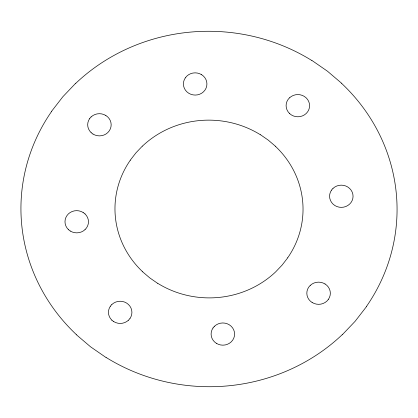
<?xml version="1.0" encoding="UTF-8"?>
<svg xmlns="http://www.w3.org/2000/svg" width="418" height="418" viewBox="0 0 418 418"><rect width="100%" height="100%" fill="white"/><g stroke="black" fill="none" stroke-linecap="round" stroke-linejoin="round"><path stroke-width="0.63" d="M51.518 111.381L62.878 96.71L75.742 83.203M89.562 118.681L91.077 116.92M185.32 77.858L186.836 76.097A11.735 11.093 1.3 0 1 201.612 74.697M130.259 160.193L135.939 152.857L142.371 146.101M110.321 306.248L111.831 304.487M130.003 318.453L128.493 320.214M212.997 327.963L214.512 326.202M331.453 190.153L332.968 188.393M287.736 257.812L282.061 265.148L275.629 271.899A93.893 88.726 1.3 0 1 157.581 283.237M328.428 299.335L326.913 301.096A11.735 11.093 1.3 0 1 312.173 302.496M366.481 306.619L355.122 321.29L342.258 334.797M85.037 229.628L86.552 227.867A11.741 11.093 1.3 0 0 85.006 213.917M289.512 97.802L287.997 99.568A11.735 11.093 1.3 0 0 289.585 113.508M310.255 285.374L308.74 287.135A11.735 11.087 1.3 0 0 310.292 301.08L312.152 302.522M311.896 60.432L327.451 71.201L341.778 83.396M201.596 74.676L203.461 76.107A11.735 11.093 1.3 0 1 205.003 90.058L203.493 91.824A11.741 11.093 1.3 0 1 188.737 93.24L186.862 91.814A11.741 11.093 1.3 0 1 185.326 77.863M260.445 134.716L268.22 140.103L275.384 146.196M105.838 115.499L107.708 116.93A11.741 11.093 1.3 0 1 109.244 130.881L107.734 132.647A11.741 11.093 1.3 0 1 92.989 134.047M325.011 283.953L326.881 285.384A11.735 11.093 1.3 0 1 328.423 299.335M92.974 134.068L91.108 132.637M83.14 212.48L85.011 213.911M157.549 283.284L149.775 277.897L142.611 271.799M70.276 231.049L68.411 229.618M216.409 343.345L214.544 341.914A11.735 11.093 1.3 0 1 213.023 327.978M113.733 321.635L111.862 320.198M106.104 357.568L90.549 346.799L76.222 334.609M289.543 113.518L291.409 114.955A11.735 11.093 1.3 0 0 306.18 113.508L307.685 111.768A11.735 11.093 1.3 0 0 306.133 97.822L304.273 96.38A11.735 11.093 1.3 0 0 289.538 97.828M75.82 83.276A187.792 177.457 1.3 0 1 311.833 60.521M341.699 83.469A187.792 177.457 1.3 0 1 366.387 306.561M342.18 334.724A187.797 177.457 1.3 0 1 106.162 357.484M76.301 334.536A187.797 177.457 1.3 0 1 51.613 111.439M142.407 146.138A93.893 88.726 1.3 0 1 260.414 134.758M275.347 146.232A93.898 88.726 1.3 0 1 287.694 257.781M142.648 271.763A93.893 88.726 1.3 0 1 130.306 160.219M85.047 229.607A11.741 11.093 1.3 0 1 70.292 231.029M68.447 229.607A11.741 11.093 1.3 0 1 66.906 215.662L68.38 213.901A11.741 11.093 1.3 0 1 83.156 212.496M216.414 343.34A11.735 11.093 1.3 0 0 231.164 341.919L232.685 340.163A11.741 11.093 1.3 0 0 231.138 326.212L229.273 324.776A11.735 11.093 1.3 0 0 214.523 326.239M331.495 190.153A11.735 11.093 1.3 0 0 333.036 204.099L334.865 205.541A11.735 11.093 1.3 0 0 349.636 204.094L351.141 202.359A11.735 11.093 1.3 0 0 349.589 188.408L347.729 186.971A11.735 11.093 1.3 0 0 332.994 188.413M129.998 318.448A11.741 11.093 1.3 0 0 128.457 304.503L126.597 303.06A11.741 11.093 1.3 0 0 111.852 304.503M128.498 320.188A11.741 11.093 1.3 0 1 113.748 321.609M111.899 320.193A11.741 11.093 1.3 0 1 110.357 306.248M310.281 285.395A11.735 11.093 1.3 0 1 325.032 283.974M91.145 132.626A11.741 11.093 1.3 0 1 89.598 118.681M91.098 116.941A11.741 11.093 1.3 0 1 105.853 115.514"/></g></svg>
